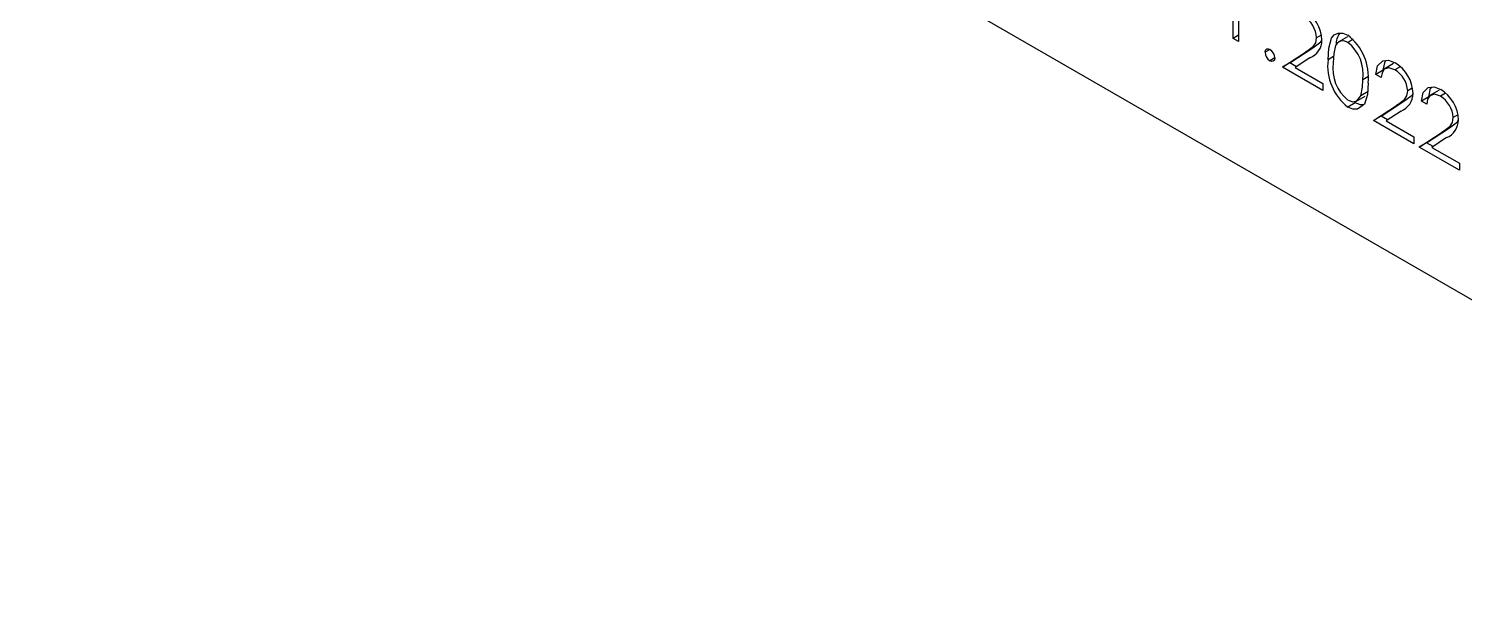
# Model space of a CAD drawing. Header units: millimetres. Extents: x 75 to 2075, y 25 to 1460.
# Drawn here: x 1844 to 1875.11, y 933.7 to 945.98 of the extents above; entities that cross this region are included whole.
import ezdxf

# ---------------------------------------------------------------- set-up
doc = ezdxf.new("R2010")
doc.units = ezdxf.units.MM
doc.header["$LTSCALE"] = 5

msp = doc.modelspace()

# ---------------------------------------------------------------- linework, layer by layer
at = {"color": 7, "linetype": 'Continuous', "lineweight": 25}
for p, q in [((1824.142, 969.623), (1900.106, 925.77)), ((1870.106, 945.771), (1870.106, 947.101)), ((1870.221, 947.186), (1870.221, 945.705)), ((1870.221, 945.838), (1870.106, 945.771)), ((1870.221, 945.705), (1870.106, 945.771)), ((1872.016, 945.842), (1871.915, 945.784)), ((1872.583, 945.807), (1872.381, 945.69)), ((1872.708, 945.751), (1872.595, 945.685)), ((1870.904, 945.532), (1870.797, 945.47)), ((1871.175, 945.144), (1871.673, 945.47)), ((1871.337, 945.238), (1871.835, 945.563)), ((1871.835, 945.563), (1871.673, 945.47)), ((1871.011, 945.347), (1870.904, 945.285)), ((1871.337, 945.238), (1871.175, 945.144)), ((1872.047, 944.641), (1871.175, 945.144)), ((1871.478, 945.156), (1871.337, 945.238)), ((1871.771, 945.348), (1871.45, 945.138)), ((1871.45, 945.138), (1872.047, 944.793)), ((1872.283, 945.378), (1872.162, 945.308)), ((1873.583, 945.223), (1873.381, 945.106)), ((1873.722, 945.156), (1873.611, 945.092)), ((1873.026, 944.934), (1872.919, 944.872)), ((1873.36, 945.082), (1873.198, 944.988)), ((1873.313, 944.922), (1873.198, 944.988)), ((1872.047, 944.793), (1872.047, 944.641)), ((1872.767, 944.403), (1872.969, 944.52)), ((1873.032, 944.621), (1872.87, 944.527)), ((1873.989, 944.689), (1873.889, 944.631)), ((1874.347, 944.505), (1874.185, 944.412)), ((1874.57, 944.646), (1874.368, 944.529)), ((1874.709, 944.58), (1874.598, 944.516)), ((1872.753, 944.375), (1872.591, 944.282)), ((1872.753, 944.375), (1872.718, 944.401)), ((1873.149, 943.991), (1873.647, 944.317)), ((1873.311, 944.085), (1873.808, 944.411)), ((1873.745, 944.195), (1873.424, 943.985)), ((1873.808, 944.411), (1873.647, 944.317)), ((1874.3, 944.346), (1874.185, 944.412)), ((1873.311, 944.085), (1873.149, 943.991)), ((1874.021, 943.488), (1873.149, 943.991)), ((1873.452, 944.003), (1873.311, 944.085)), ((1873.424, 943.985), (1874.021, 943.64)), ((1874.976, 944.113), (1874.876, 944.055)), ((1874.021, 943.64), (1874.021, 943.488)), ((1874.136, 943.415), (1874.633, 943.741)), ((1874.297, 943.508), (1874.795, 943.834)), ((1874.732, 943.619), (1874.411, 943.408)), ((1874.795, 943.834), (1874.633, 943.741)), ((1874.297, 943.508), (1874.136, 943.415)), ((1875.008, 942.912), (1874.136, 943.415)), ((1874.439, 943.427), (1874.297, 943.508)), ((1874.411, 943.408), (1875.008, 943.064)), ((1875.008, 943.064), (1875.008, 942.912))]:
    msp.add_line(p, q, dxfattribs=at)
at = {"color": 7, "linetype": 'Continuous', "lineweight": 25, "flags": 128}
for points in [[(1871.673, 945.47), (1871.848, 945.6), (1871.898, 945.676), (1871.915, 945.784)], [(1872.162, 945.308), (1872.176, 945.559), (1872.237, 945.773), (1872.297, 945.847), (1872.379, 945.887), (1872.48, 945.885), (1872.591, 945.84)], [(1870.797, 945.47), (1870.807, 945.517), (1870.836, 945.543), (1870.868, 945.546), (1870.904, 945.532)], [(1871.835, 945.563), (1872.009, 945.693), (1872.03, 945.725)], [(1872.595, 945.685), (1872.508, 945.718), (1872.431, 945.714), (1872.37, 945.677), (1872.327, 945.614), (1872.286, 945.44), (1872.277, 945.242)], [(1871.011, 945.347), (1871.001, 945.3), (1870.972, 945.274), (1870.94, 945.271), (1870.904, 945.285)], [(1873.198, 944.988), (1873.237, 945.176), (1873.347, 945.284), (1873.473, 945.297), (1873.617, 945.241)], [(1873.611, 945.092), (1873.483, 945.136), (1873.381, 945.103), (1873.333, 945.027), (1873.313, 944.922)], [(1873.36, 945.082), (1873.398, 945.269), (1873.421, 945.292)], [(1872.87, 944.527), (1872.911, 944.71), (1872.919, 944.872)], [(1873.034, 944.805), (1873.018, 944.553), (1872.951, 944.344), (1872.804, 944.233), (1872.703, 944.236), (1872.591, 944.282)], [(1872.595, 944.432), (1872.698, 944.397), (1872.785, 944.414), (1872.87, 944.527)], [(1873.647, 944.317), (1873.821, 944.447), (1873.871, 944.523), (1873.889, 944.631)], [(1873.808, 944.411), (1873.983, 944.54), (1874.003, 944.572)], [(1874.185, 944.412), (1874.224, 944.599), (1874.334, 944.708), (1874.459, 944.72), (1874.604, 944.664)], [(1874.598, 944.516), (1874.47, 944.56), (1874.368, 944.527), (1874.32, 944.451), (1874.3, 944.346)], [(1874.347, 944.505), (1874.385, 944.693), (1874.408, 944.715)], [(1872.929, 944.328), (1872.864, 944.33), (1872.753, 944.375)], [(1874.633, 943.741), (1874.808, 943.871), (1874.858, 943.947), (1874.876, 944.055)], [(1874.795, 943.834), (1874.97, 943.964), (1874.99, 943.995)]]:
    msp.add_lwpolyline(points, dxfattribs=at)
at = {"color": 7, "linetype": 'Continuous', "lineweight": 25}
for centre, radius, start, end in [((1871.219, 945.701), 0.812, 1.993, 58.5378), ((1871.335, 945.748), 0.581, 3.522, 58.72), ((1872.756, 945.641), 0.42, 144.3114, 181.8166), ((1871.884, 944.925), 1.156, 354.0338, 52.2939), ((1871.028, 945.48), 0.231, 182.4944, 237.5056), ((1870.782, 945.338), 0.229, 2.1416, 57.8584), ((1871.611, 945.736), 0.42, 292.444, 359.1184), ((1872.037, 944.992), 0.889, 352.2085, 51.1915), ((1873.289, 945.177), 1.135, 173.3643, 232.0213), ((1873.137, 945.112), 0.87, 171.3898, 231.4289), ((1873.193, 944.548), 0.812, 1.993, 58.5378), ((1873.309, 944.596), 0.581, 3.522, 58.72), ((1873.584, 944.583), 0.42, 292.444, 359.1184), ((1874.296, 944.019), 0.581, 3.522, 58.72), ((1874.18, 943.972), 0.812, 1.993, 58.5378), ((1874.571, 944.007), 0.42, 292.444, 359.1184)]:
    msp.add_arc(centre, radius, start, end, dxfattribs=at)

doc.saveas('drawing.dxf')
